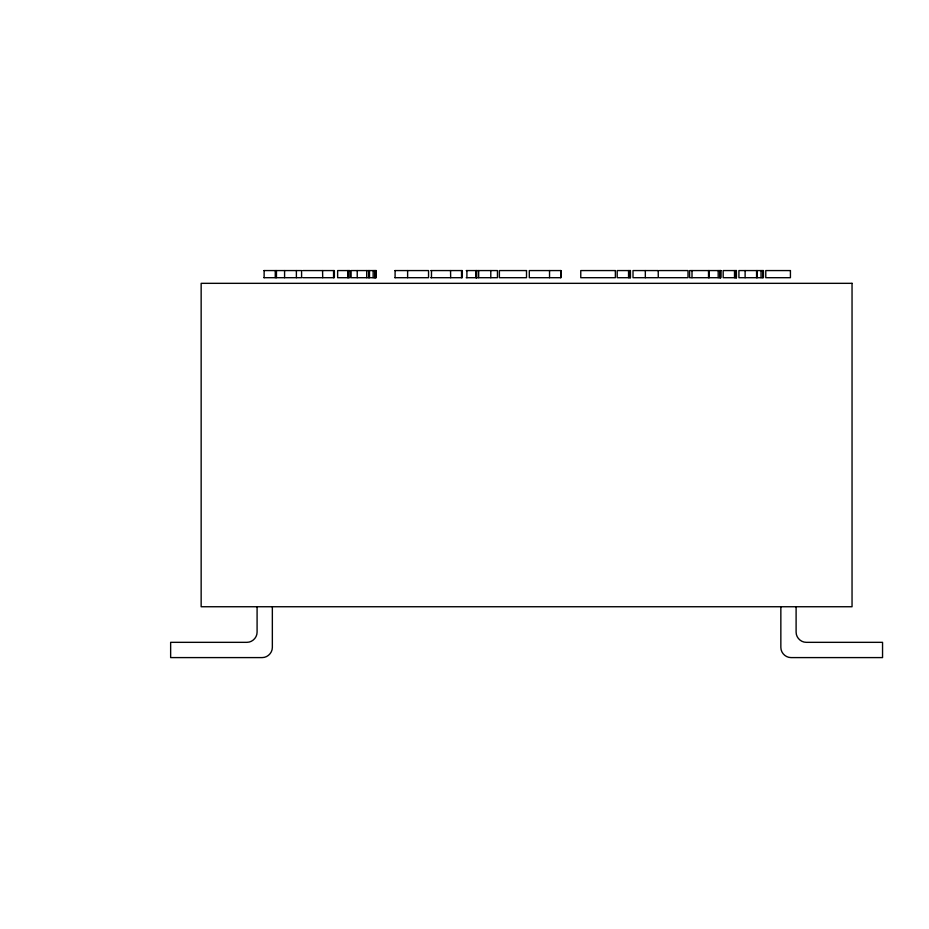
<?xml version="1.0" encoding="UTF-8"?>
<svg xmlns="http://www.w3.org/2000/svg" width="929" height="929" viewBox="0 0 929 929"><rect width="100%" height="100%" fill="white"/><g stroke="black" fill="none" stroke-linecap="round" stroke-linejoin="round"><path stroke-width="1.39" d="M263.999 270.571L301.588 270.571L301.588 277.701L263.999 277.701M302.784 270.571L334.37 270.571L334.37 277.701L302.784 277.701M394.953 270.571L428.548 270.571L428.548 277.701L394.953 277.701M430.742 270.571L462.328 270.571L462.328 277.701L430.742 277.701M466.195 270.571L497.456 270.571L497.456 277.701L466.195 277.701M659.335 270.571L687.994 270.571L687.994 277.701L659.335 277.701M796.107 606.742L796.107 632.173C796.072 637.608 800.833 642.369 806.279 642.334L882.55 642.334L882.55 657.593L791.02 657.593C785.574 657.627 780.813 652.866 780.848 647.42L780.848 606.742M762.639 270.571L762.639 277.701M761.037 270.571L761.037 277.701M757.24 270.571L757.24 277.701M756.578 270.571L756.578 277.701M745.116 270.571L745.116 277.701M736.186 270.571L736.186 277.701M736.116 270.571L736.116 277.701M735.896 270.571L735.919 277.701M734.514 270.571L734.514 277.701M720.451 270.571L720.451 277.701M720.254 270.571L720.254 277.701M719.743 270.571L719.743 277.701M718.187 270.571L718.187 277.701M709.187 270.571L709.187 277.701M708.525 270.571L708.525 277.701M692 270.571L692 277.701M645.33 270.571L645.33 277.701M630.21 270.571L630.152 277.701M629.932 270.571L629.943 277.701M628.55 270.571L628.55 277.701M560.698 270.571L560.698 277.701M549.538 270.571L549.538 277.701M490.791 270.571L490.791 277.701M478.667 270.571L478.667 277.701M476.658 270.571L476.658 277.701M476.391 270.571L476.391 277.701M475.869 270.571L475.869 277.701M466.904 270.571L466.904 277.701M461.539 270.571L461.539 277.701M450.542 270.571L450.67 277.701M431.497 270.571L431.474 277.701M407.622 270.571L407.622 277.701M395.092 270.571L395.092 277.701M375.56 270.571L375.56 277.701M374.944 270.571L374.944 277.701M374.759 270.571L374.759 277.701M373.156 270.571L373.156 277.701M369.498 270.571L369.498 277.701M368.592 270.571L368.592 277.701M366.7 270.571L366.7 277.701M357.235 270.571L357.235 277.701M348.398 270.571L348.398 277.701M347.701 270.571L347.701 277.701M333.569 270.571L333.569 277.701M322.572 270.571L322.711 277.701M296.386 270.571L296.386 277.701M284.588 270.571L284.588 277.701M276.459 270.571L276.459 277.701M275.263 270.571L275.263 277.701M272.348 606.742L272.348 647.42C272.383 652.866 267.622 657.627 262.175 657.593L170.646 657.593L170.646 642.334L246.917 642.334C252.363 642.369 257.124 637.608 257.089 632.173L257.089 606.742M264.126 270.571L264.126 277.701M349.966 270.571L337.645 270.571L337.645 277.701L349.966 277.701L349.966 270.571M376.291 270.571L351.104 270.571L351.104 277.701L376.291 277.701L376.291 270.571M526.511 270.571L499.384 270.571L499.384 277.701L526.511 277.701L526.511 270.571M560.907 270.571L529.309 270.571L529.309 277.701L560.907 277.701L560.907 270.571M615.358 270.571L580.764 270.571L580.764 277.701L615.358 277.701L615.358 270.571M630.477 270.571L617.204 270.571L617.216 277.701L630.477 277.701L630.419 270.571M658.278 270.571L633.009 270.571L633.009 277.701L658.278 277.701L658.22 270.571M720.916 270.571L689.597 270.571L689.597 277.701L720.916 277.701L720.916 270.571M736.453 270.571L723.168 270.571L723.192 277.701L736.453 277.701L736.383 270.571M763.441 270.571L738.915 270.571L738.915 277.701L763.441 277.701L763.441 270.571M790.428 270.571L765.775 270.571L765.775 277.701L790.428 277.701L790.428 270.571M852.044 283.333L201.152 283.333L201.152 606.742L852.044 606.742L852.044 283.333"/></g></svg>
